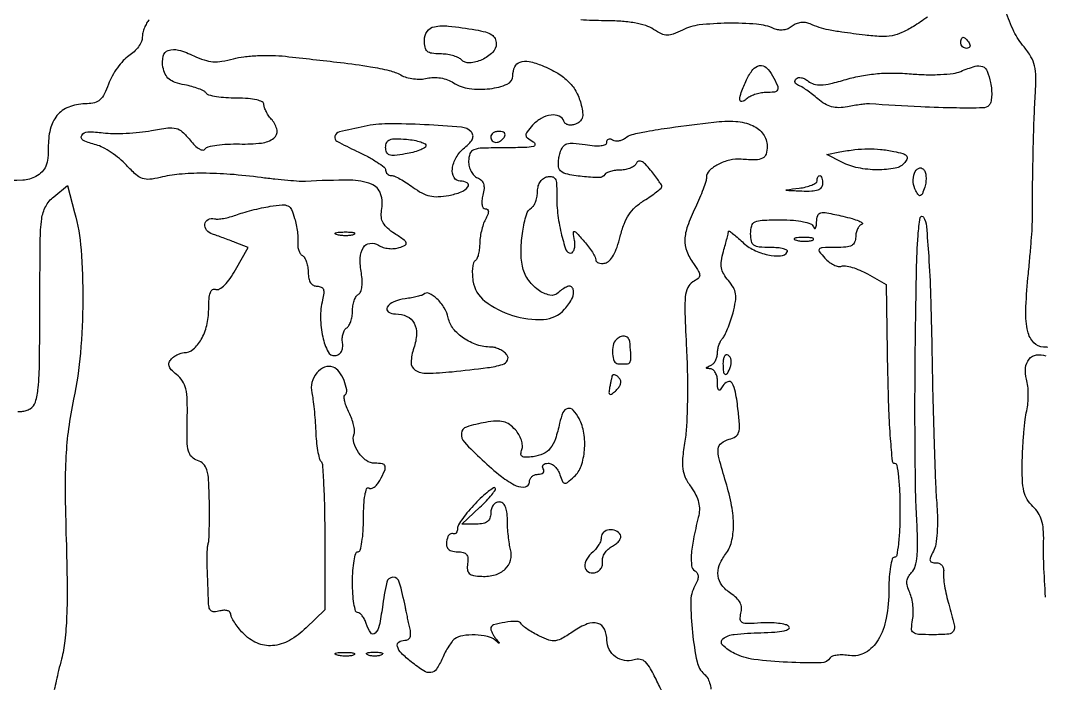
# Model space of a CAD drawing. Extents: x 0 to 5034, y 0 to 2560.
# Drawn here: x 190 to 375.1, y 407.2 to 527 of the extents above; entities that cross this region are included whole.
import ezdxf

# ---------------------------------------------------------------- set-up
doc = ezdxf.new("R2010")
doc.units = 0

msp = doc.modelspace()

# ---------------------------------------------------------------- linework, layer by layer
for points in [[(375.74991, 467.918111, 0.052708), (374.975249, 468, -0.209822), (373.193602, 468.78209, -0.130999), (372.117737, 470.833609, -0.063496), (371.7623, 474.537928, -0.016673), (372.147425, 480.5, 0.001638), (372.448433, 483.673336, 0.002112), (372.703093, 486.590625, 0.001606), (372.898336, 489.03707, 0.018513), (372.936299, 490, -0.002364), (372.984998, 496.848653, -0.002699), (373.097949, 503.400645, -0.002898), (373.261628, 509.156128, -0.006792), (373.4673, 513.454677, 0.014608), (373.575182, 516.806005, 0.057358), (373.345184, 518.857889, 0.077115), (372.6956, 520.483565, 0.041383), (371.44297, 522.250145, -0.060846), (369.599996, 525.075661, -0.03753), (368.121007, 528.76363, -0.037159)], [(213.261663, 527.178571, 0.057303), (212.778478, 526.540042, 0.037691), (212.370614, 525.712579, 0.037725), (212.092087, 524.834614, 0.058011), (212, 524.043581, -0.106188), (211.826125, 523.234103, -0.049078), (211.287334, 522.295797, -0.045555), (210.502027, 521.382832, -0.04737), (209.573902, 520.640379, 0.060299), (208.552151, 519.77891, 0.030886), (207.486, 518.482118, 0.03017), (206.538993, 516.991647, 0.039703), (205.873013, 515.525369, -0.028933), (205.110216, 513.745179, -0.091981), (204.33392, 512.715745, -0.119083), (203.363454, 512.180296, -0.066882), (202.021618, 512, 0.080267), (198.992229, 511.510524, 0.125497), (196.780548, 510.092686, 0.119582), (195.449961, 507.730603, 0.068852), (195, 504.47848, -0.021659), (194.899836, 502.167281, -0.073257), (194.5521, 500.70114, -0.102513), (193.873537, 499.673163, -0.069996), (192.75, 498.8309, -0.116836), (190.412888, 498.18183, -0.004575), (181.440692, 497.920419, -0.005418)], [(353.968115, 527.660598, -0.018864), (351.436048, 525.960475, -0.031722), (349.35441, 524.849751, -0.062427), (347.566318, 524.292641, -0.054996), (345.551759, 524.15653, -0.01983), (342.686048, 524.392262, -0.003379), (338.465889, 524.937504, -0.01676), (336.106876, 525.33944, -0.028066), (334.404566, 525.789367, -0.026848), (332.737265, 526.432591, 0.071627), (331.921179, 526.66626, 0.067276), (331.054084, 526.667568, 0.067458), (330.219895, 526.438894, 0.072742), (329.5, 526, -0.073014), (328.781648, 525.562579, -0.06676), (327.945596, 525.333117, -0.066609), (327.076813, 525.331795, -0.072056), (326.262735, 525.561806, 0.085119), (323.068541, 526.375372, 0.023583), (317.879027, 526.543631, 0.023281), (312.715383, 526.226704, 0.091614), (309.673802, 525.317164, -0.025329), (308.019833, 524.573295, -0.098965), (306.921631, 524.379452, -0.10729), (305.880781, 524.63013, -0.032496), (304.458986, 525.434917, 0.069749), (303.029237, 526.109354, 0.031754), (301.016485, 526.597656, 0.026797), (298.520381, 526.90101, 0.016841), (295.582236, 527, -0.018798), (291.265, 527.162371, -0.043431)], [(306.504775, 404.846855, -0.020414), (305.205824, 407.303367, 0.014116), (303.908345, 409.833689, 0.074835), (302.967089, 411.068172, 0.149733), (302.03439, 411.545139, 0.121286), (300.907836, 411.470748, -0.119531), (299.183083, 411.350861, -0.114217), (297.562429, 412.028405, -0.115107), (296.413224, 413.343566, -0.122851), (296, 415, 0.107843), (295.559102, 417.020399, 0.222141), (294.352901, 418.044443, 0.161849), (292.451437, 417.941292, 0.056465), (289.998899, 416.63968, -0.018488), (287.972254, 415.358439, -0.095372), (286.725263, 414.922073, -0.117866), (285.535901, 415.027248, -0.034987), (283.837666, 415.730869, -0.014506), (282.73012, 416.324112, -0.016939), (281.715942, 416.952392, -0.016061), (280.900217, 417.535517, -0.091372), (280.543748, 417.929215, 0.261889), (279.680708, 418.406256, 0.036035), (277.55616, 418.237294, 0.036009), (275.510683, 417.772609, 0.33012), (275, 417.083423, 0.095047), (275.065725, 416.7408, 0.027269), (275.29375, 416.248255, 0.026385), (275.617262, 415.709601, 0.025287), (276, 415.2, -0.002798), (276.50447, 414.5877, -0.384686), (276.5, 414.5, -0.384686), (276.4123, 414.49553, -0.002798), (275.8, 415, 0.121823), (274.391012, 415.684598, 0.044476), (272.174011, 415.954043, 0.044495), (269.941417, 415.826909, 0.12013), (268.479646, 415.234687, 0.074749), (268.007606, 414.773967, 0.019836), (267.40411, 413.908002, 0.019664), (266.788589, 412.856648, 0.019095), (266.251084, 411.75, -0.04058), (265.188814, 409.782567, -0.222193), (264.190211, 409.160214, -0.174487), (262.907592, 409.454392, -0.023895), (260.634859, 411.07258, -0.030434), (258.85587, 412.656207, -0.12257), (258.115373, 413.895307, -0.324855), (258.382621, 414.666806, -0.153471), (259.442582, 415, 0.122565), (260.041175, 415.14897, 0.17459), (260.406192, 415.550926, 0.11503), (260.519389, 416.241272, 0.039489), (260.371609, 417.25, -0.00157), (260.15313, 418.221253, -0.001218), (259.921233, 419.279688, -0.001232), (259.709759, 420.268047, -0.002976), (259.559578, 421, 0.02056), (258.469243, 425.5036, 0.337513), (257.302413, 426.374416, 0.349424), (256.19421, 425.474208, 0.021099), (255.40016, 420.9589, -0.018717), (254.833149, 417.642112, -0.143122), (254.095347, 416.262397, -0.475486), (253.302026, 416.335802, -0.070997), (252.5, 418, 0.039709), (252.188321, 418.765398, 0.0497), (251.777735, 419.4125, 0.058089), (251.335507, 419.858844, 0.170109), (250.932612, 420, -0.338821), (250.567091, 420.279815, -0.024031), (250.273955, 421.615625, -0.026055), (250.06725, 423.391579, -0.015944), (250, 425.5, -0.017105), (250.072146, 427.60834, -0.027868), (250.29375, 429.384375, -0.026982), (250.608967, 430.707933, -0.332234), (251, 431, 0.340288), (251.395695, 431.304568, 0.023815), (251.708739, 432.764754, 0.025683), (251.928701, 434.716715, 0.015216), (252, 437.059017, -0.013023), (252.062676, 439.465019, -0.029954), (252.264969, 441.264013, -0.04326), (252.56414, 442.396219, -0.476772), (252.949827, 442.531009, 0.19702), (253.392702, 442.457483, 0.094739), (253.92913, 442.692838, 0.071107), (254.477979, 443.198377, 0.048307), (254.949827, 443.90625, 0.016553), (255.827742, 445.685832, 0.180071), (255.881846, 446.470205, 0.288249), (255.405659, 446.889592, 0.040216), (254.035184, 447, -0.157571), (252.518622, 447.490099, -0.083183), (251.113543, 448.91137, -0.083191), (250.248479, 450.712824, -0.157654), (250.297941, 452.305439, 0.111709), (250.375277, 452.939951, 0.032293), (250.211362, 453.919667, 0.030734), (249.877485, 455.031261, 0.028471), (249.402677, 456.123216, -0.023612), (248.936187, 457.168172, -0.033578), (248.630351, 458.137843, -0.035536), (248.497378, 458.924975, -0.224069), (248.631189, 459.297855, 0.239465), (248.953088, 460.284662, 0.061299), (248.479206, 461.950148, 0.059622), (247.567372, 463.547321, 0.142588), (246.490872, 464.365129, 0.187269), (244.970792, 464.35929, 0.126358), (243.548721, 463.332262, 0.110351), (242.664966, 461.610099, 0.121456), (242.64141, 459.738252, -0.02427), (242.855307, 458.566874, -0.007445), (243.065611, 456.78058, -0.007431), (243.241748, 454.771394, -0.008073), (243.352406, 452.812658, 0.013792), (243.478048, 450.964282, 0.018121), (243.700087, 449.287983, 0.015763), (243.975358, 447.926202, 0.1395), (244.270676, 447.395991, -0.181807), (244.563293, 446.750665, -0.003511), (244.782633, 443.037677, -0.007989), (244.940671, 438.650344, -0.005211), (244.989352, 433.583333), (244.978704, 420.5), (241.632991, 417.25, -0.063531), (238.582789, 414.959985, -0.109343), (235.560927, 414.027579, -0.12539), (232.718033, 414.509771, -0.100111), (230.174314, 416.314451, -0.021544), (229.341981, 417.280645, -0.024984), (228.638705, 418.269787, -0.025163), (228.134913, 419.154192, -0.117405), (228, 419.720832, 0.205097), (227.840147, 420.094141, 0.121617), (227.412965, 420.338493, 0.083553), (226.766826, 420.410393, 0.050011), (226.001583, 420.290163, -0.05473), (224.999643, 420.142393, -0.194655), (224.401339, 420.359046, -0.167149), (224.066601, 420.960811, -0.038444), (223.949443, 422.133783, 0.00197), (223.918753, 423.285473, 0.00083), (223.86884, 424.833049, 0.000821), (223.810034, 426.486795, 0.001071), (223.750491, 428, -0.009263), (223.718058, 429.413314, -0.010576), (223.740687, 430.765625, -0.009806), (223.806509, 431.90917, -0.057255), (223.921053, 432.5, 0.065792), (224.040847, 433.179585, 0.004351), (224.109293, 435.169267, 0.006234), (224.14076, 437.550067, 0.004617), (224.118421, 440.182612, 0.009064), (223.984338, 443.92153, 0.05732), (223.665424, 445.796381, 0.124291), (223.043781, 446.856585, 0.122059), (221.989495, 447.503334, -0.118145), (220.932065, 448.140832, -0.136088), (220.345766, 449.158791, -0.060028), (220.10448, 450.974352, -0.008473), (220.122374, 454.753913, 0.011007), (220.121165, 458.389757, 0.0516), (219.859806, 460.462106, 0.087995), (219.260234, 461.864164, 0.077781), (218.193823, 463.044135, -0.030379), (217.244249, 463.913616, -0.112685), (216.826635, 464.603654, -0.176086), (216.844594, 465.227383, -0.102359), (217.260944, 465.860944, -0.044047), (217.781265, 466.296861, -0.036696), (218.40175, 466.665402, -0.038172), (219.024407, 466.918657, -0.077653), (219.545012, 467, 0.1783), (221.195908, 467.608038, 0.086699), (222.650109, 469.362652, 0.070996), (223.657753, 471.905162, 0.058962), (224, 474.797356, -0.016366), (224.063511, 476.737224, -0.069416), (224.298345, 477.871975, -0.171232), (224.714793, 478.385015, -0.233136), (225.299064, 478.438733, 0.232798), (225.971746, 478.500144, 0.058047), (226.866421, 479.200913, 0.044575), (227.86096, 480.378588, 0.025046), (228.859597, 481.963976), (231.121066, 485.987716), (228.810533, 486.912503, 0.004688), (227.792072, 487.309102, 0.003306), (226.640229, 487.736561, 0.003336), (225.533153, 488.130757, 0.00701), (224.666842, 488.419171, -0.149442), (223.622454, 489.139901, -0.203409), (223.32206, 490.230757, -0.245168), (223.903558, 491.056617, -0.178986), (225.037291, 491.195903, 0.077141), (225.705695, 491.143662, 0.024085), (226.70658, 491.268553, 0.023434), (227.827109, 491.518137, 0.023874), (228.912291, 491.870254, -0.019293), (230.161126, 492.288152, -0.009004), (231.80782, 492.737386, -0.008906), (233.554494, 493.147299, -0.012319), (235.135605, 493.448203, -0.019683), (237.289904, 493.716857, -0.136557), (238.324617, 493.521367, -0.17476), (238.978759, 492.842162, -0.037188), (239.544556, 491.273852, -0.019473), (239.825437, 490.090001, -0.016743), (240.029983, 488.82678, -0.017066), (240.138054, 487.667066, -0.045688), (240.1111, 486.83859, 0.06121), (240.110028, 486.155047, 0.057215), (240.272854, 485.474985, 0.061377), (240.566376, 484.89987, 0.106073), (240.95215, 484.529573, -0.126669), (241.35482, 484.110322, -0.046572), (241.692194, 483.355162, -0.042445), (241.922568, 482.422825, -0.039371), (242, 481.440983, 0.048518), (242.101788, 480.394484, 0.097482), (242.41473, 479.62941, 0.127454), (242.926283, 479.167323, 0.120857), (243.608408, 479, -0.095982), (244.336255, 478.85898, -0.205359), (244.732299, 478.460995, -0.127017), (244.823693, 477.734746, -0.029611), (244.593775, 476.517607, 0.064891), (244.217679, 473.298457, 0.052146), (244.626733, 469.833056, 0.058616), (245.579533, 467.129148, 0.327434), (246.861053, 466.458646, 0.103197), (247.523321, 466.705273, 0.121088), (247.987516, 467.186253, 0.104963), (248.217718, 467.886821, 0.063104), (248.20215, 468.765273, -0.050281), (248.165982, 469.600344, -0.053366), (248.299599, 470.40865, -0.05957), (248.572258, 471.072995, -0.127883), (248.95215, 471.470427, 0.124594), (249.354703, 471.886144, 0.047137), (249.692194, 472.627502, 0.042987), (249.922539, 473.540748, 0.04031), (250, 474.5, -0.04186), (250.080608, 475.461156, -0.043844), (250.320131, 476.380115, -0.048), (250.67132, 477.12894, -0.12128), (251.089807, 477.555504, 0.166823), (251.482813, 478.034973, 0.055365), (251.706737, 478.929061, 0.046265), (251.755441, 480.079194, 0.032686), (251.606335, 481.364521, -0.052741), (251.399509, 484.100383, -0.131736), (251.97161, 486.004365, -0.231771), (253.162395, 486.753316, -0.1665), (254.719487, 486.398519, 0.065974), (255.545272, 486.027517, 0.045224), (256.553484, 485.823033, 0.04527), (257.580516, 485.80327, 0.066711), (258.462584, 485.986176, 0.033714), (259.537419, 486.447071, 0.370065), (259.702348, 486.848954, 0.160885), (259.327938, 487.353425, 0.008311), (257.628522, 488.507746, -0.035383), (256.320659, 489.503591, -0.083926), (255.552115, 490.450444, -0.102832), (255.226384, 491.46935, -0.073471), (255.277041, 492.668913, 0.125616), (255.091933, 495.697685, 0.227135), (253.420908, 497.4641, 0.092112), (249.570013, 498.175771, 0.013113), (241.5, 497.956336, -0.029062), (240.367426, 497.961658, -0.005625), (238.325, 498.113187, -0.005966), (235.943765, 498.345462, -0.005478), (233.5, 498.640438, 0.013356), (227.912169, 499.225769, 0.019166), (222.938274, 499.421509, 0.02193), (218.663935, 499.238258, 0.040245), (215.229615, 498.658821, -0.036923), (213.329082, 498.32518, -0.11202), (212.034346, 498.485427, -0.095793), (210.821137, 499.208142, -0.022798), (209.131908, 500.858792, 0.031032), (207.854781, 502.066315, 0.025606), (206.356001, 503.191913, 0.02635), (204.86907, 504.083749, 0.060491), (203.652293, 504.551133, -0.046443), (201.33405, 505.367855, -0.43914), (201.046018, 506.261865, -0.266741), (202.139877, 506.908016, -0.036403), (204.894223, 506.741013, 0.029843), (206.732449, 506.605357, 0.014806), (209.070903, 506.641872, 0.014639), (211.500654, 506.823225, 0.020786), (213.644223, 507.136989, -0.013927), (216.612643, 507.613158, -0.093398), (218.097306, 507.531343, -0.128175), (219.231614, 506.917156, -0.035348), (220.623993, 505.419253, 0.029281), (221.514624, 504.437529, 0.062341), (222.328774, 503.817393, 0.107419), (222.971519, 503.609797, 0.286367), (223.385381, 503.814543, -0.1982), (223.933205, 504.210534, -0.02249), (225.466334, 504.504736, -0.024465), (227.401495, 504.690496, -0.017549), (229.574409, 504.715888, 0.033477), (233.538892, 504.888533, 0.132212), (235.792527, 505.771326, 0.286725), (236.36106, 507.211097, 0.139183), (235.44941, 509.055901, -0.032491), (234.894724, 509.755169, -0.031007), (234.425764, 510.531075, -0.032517), (234.099603, 511.268074, -0.088135), (234, 511.828741, 0.282598), (233.695399, 512.32463, 0.059163), (232.69537, 512.690738, 0.040704), (231.147757, 512.926837, 0.017508), (229.059017, 513, -0.016714), (227.126495, 513.064617, -0.023329), (225.408481, 513.26045, -0.020982), (224.045103, 513.53981, -0.195733), (223.570062, 513.886637, 0.138043), (223.153591, 514.26911, 0.024999), (222.184567, 514.700142, 0.025257), (220.96453, 515.101797, 0.020526), (219.622974, 515.410952, -0.034397), (217.929004, 515.851102, -0.091385), (216.839247, 516.453878, -0.109953), (216.153295, 517.329979, -0.064177), (215.735534, 518.603132, -0.103598), (215.770269, 520.579292, -0.254668), (216.700308, 521.633786, -0.158129), (218.5386, 521.699322, -0.041284), (221.338214, 520.643797, 0.031875), (223.189517, 519.905785, 0.060706), (224.759736, 519.596719, 0.058351), (226.399026, 519.668054, 0.027343), (228.476699, 520.121178, -0.038423), (230.334582, 520.483483, -0.017188), (232.818086, 520.686115, -0.016897), (235.471741, 520.721268, -0.021992), (237.896586, 520.564594, -0.002091), (247.811897, 519.44258, -0.010941), (253.25073, 518.683101, -0.019046), (256.657847, 517.997017, -0.067597), (258.729481, 517.189249, 0.058031), (259.767728, 516.76145, 0.037213), (261.046594, 516.501523, 0.037116), (262.35583, 516.433476, 0.055967), (263.486766, 516.586034, -0.056735), (264.666154, 516.743291, -0.046397), (265.935946, 516.649768, -0.046171), (267.173502, 516.322507, -0.054649), (268.257285, 515.785562, 0.11009), (271.12424, 514.739427, 0.061924), (274.847029, 514.713764, 0.069091), (277.988259, 515.5318, 0.30334), (279, 517.046018, -0.107048), (279.349365, 518.659139, -0.205609), (280.310243, 519.534159, -0.138832), (281.939418, 519.627451, -0.042728), (284.310357, 518.883363, -0.036001), (287.110025, 517.49112, -0.064519), (289.131878, 515.914466, -0.073401), (290.513735, 514.031471, -0.062814), (291.383619, 511.728041, -0.031944), (291.623881, 510.343005, -0.101527), (291.535682, 509.412124, -0.140878), (291.115872, 508.76678, -0.087153), (290.334533, 508.298131, -0.063567), (289.638207, 508.128138, -0.089039), (289.000642, 508.16972, -0.108987), (288.510023, 508.412709, -0.144001), (288.226637, 508.82009, 0.21604), (287.381358, 509.732378, 0.132389), (285.902612, 509.932807, 0.097774), (284.139216, 509.34166, 0.079378), (282.581956, 508.090561, 0.015706), (281.559577, 506.886936, 0.178029), (281.366016, 506.303593, 0.229584), (281.623254, 505.813478, 0.027354), (282.676969, 505.120969, -0.242566), (282.980942, 504.644768, -0.377874), (282.711581, 504.275632, -0.04759), (281.16863, 504.085318, -0.005778), (277.75, 504.030409, 0.006185), (273.514365, 503.958925, 0.079026), (271.958355, 503.664561, 0.219664), (271.248119, 502.965942, 0.090542), (271, 501.606989, 0.062058), (271.11973, 500.646044, 0.060656), (271.471783, 499.735885, 0.06594), (271.991646, 499.010658, 0.113172), (272.606069, 498.597671, -0.095807), (273.299372, 498.165476, -0.12985), (273.692186, 497.544563, -0.098841), (273.786996, 496.676398, -0.039431), (273.587017, 495.490682, 0.03362), (273.405315, 494.484671, 0.070639), (273.428748, 493.692396, 0.116393), (273.643104, 493.18871, 0.23855), (274.016132, 493, -0.166998), (274.407361, 492.865582, -0.228629), (274.570005, 492.536795, -0.101253), (274.457118, 491.95599, -0.024407), (274.035184, 491.065741, 0.042296), (273.638145, 490.144318, 0.02333), (273.304085, 488.963321, 0.023109), (273.07531, 487.725779, 0.03416), (273, 486.624758, -0.03071), (272.938685, 485.627406, -0.036584), (272.755227, 484.703106, -0.039669), (272.488145, 483.967709, -0.148466), (272.166731, 483.603045, 0.191396), (271.873156, 483.207922, 0.038885), (271.711224, 482.333219, 0.035868), (271.673858, 481.222225, 0.026917), (271.786192, 480.003408, 0.19376), (273.937957, 476.318314, 0.089394), (278.94511, 473.70389, 0.089767), (284.530766, 473.008649, 0.197512), (288.345012, 474.828741, 0.065225), (289.773455, 476.893135, 0.208496), (289.87809, 478.527635, 0.426948), (288.909156, 478.95637, 0.099058), (287.251347, 477.851347, -0.254833), (285.680314, 477.388763, -0.105826), (283.59745, 478.327814, -0.084973), (281.705361, 480.291492, -0.102459), (280.725906, 482.6535, -0.052438), (280.481224, 485.55595, -0.033711), (280.778658, 488.92433, -0.03065), (281.439132, 491.923643, -0.180635), (282.378487, 493.197366, 0.114147), (282.790866, 493.626448, 0.046591), (283.141304, 494.361027, 0.042916), (283.384758, 495.253762, 0.042277), (283.473853, 496.179487, -0.064201), (283.607305, 497.128754, -0.082183), (283.976244, 497.929209, -0.091591), (284.544128, 498.504913, -0.104633), (285.255245, 498.806455, -0.100788), (286.117636, 498.799257, -0.215471), (286.643013, 498.413216, -0.113648), (286.902172, 497.532961, -0.020776), (286.933703, 495.824334, 0.033947), (287.092911, 492.270825, 0.030057), (287.729709, 488.621021, 0.024415), (288.609524, 485.580296, 0.345007), (289.5, 485.002109, 0.216115), (289.85557, 485.202984, 0.088642), (290.104199, 485.712402, 0.065402), (290.212361, 486.444846, 0.043101), (290.152591, 487.295448, -0.008794), (289.951197, 488.737979, -0.48455), (290.119486, 488.907654, -0.184142), (290.457539, 488.732893, -0.002967), (291.902591, 487.09699, -0.017434), (292.705613, 486.109496, -0.021224), (293.383886, 485.129522, -0.020332), (293.877669, 484.271752, -0.121003), (294, 483.773666, 0.195088), (294.131688, 483.449002, 0.114505), (294.489375, 483.218671, 0.082175), (295.028249, 483.120551, 0.052002), (295.665958, 483.176676, 0.157463), (296.435239, 483.600994, 0.058813), (297.177531, 484.604466, 0.045413), (297.853224, 486.083087, 0.025202), (298.415958, 487.986316, -0.030433), (299.105069, 490.230423, -0.056355), (299.969677, 491.926747, -0.061773), (301.129958, 493.2839, -0.04503), (302.71148, 494.486316, 0.010217), (303.943231, 495.294183, 0.015185), (304.984371, 496.055355, 0.010207), (305.804511, 496.72139, 0.212032), (305.939244, 497, 0.148695), (305.857117, 497.305438, 0.009556), (305.348072, 498.0875, 0.013298), (304.688637, 499.005913, 0.009476), (303.903877, 500, 0.023011), (302.958444, 501.04961, 0.084574), (302.235056, 501.569115, 0.199808), (301.711919, 501.60035, 0.215498), (301.342779, 501.25, -0.133583), (300.976675, 500.771001, -0.060441), (300.290423, 500.367188, -0.053657), (299.415308, 500.092716, -0.049217), (298.475684, 500, 0.031574), (297.536634, 499.940642, 0.037243), (296.664214, 499.763153, 0.040507), (295.969071, 499.50457, 0.146057), (295.619722, 499.193714, -0.26416), (294.588157, 498.629229, -0.024176), (291.558889, 498.823862, -0.025721), (288.553342, 499.321038, -0.203193), (287.426184, 500.119437, -0.111363), (287.257768, 500.608313, -0.036831), (287.230033, 501.371563, -0.034555), (287.32379, 502.249495, -0.032977), (287.538191, 503.120328, -0.071063), (288.063088, 504.209119, -0.168133), (288.772324, 504.744423, -0.101156), (289.915193, 504.872689, -0.017177), (292.102738, 504.599562, 0.019113), (293.771869, 504.397719, 0.04916), (294.985628, 504.417284, 0.083495), (295.740782, 504.635219, 0.288429), (296, 505.047199, -0.113801), (296.082264, 505.40396, -0.184626), (296.306618, 505.613976, -0.157359), (296.6448, 505.639424, -0.079296), (297.043805, 505.472927, 0.104921), (297.532828, 505.297463, 0.06821), (298.135312, 505.297939, 0.064155), (298.75469, 505.466116, 0.069254), (299.293805, 505.783117, -0.103739), (300.583473, 506.427068, -0.019497), (303.172554, 506.998892, -0.011731), (307.40938, 507.660556, -0.00212), (315.316137, 508.67189, -0.046105), (319.297995, 508.7947, -0.090267), (322.368663, 508.038834, -0.12893), (324.287392, 506.494046, -0.160482), (325, 504.33102, -0.072795), (324.790526, 502.899843, -0.205692), (324.156113, 502.141101, -0.11916), (322.892474, 501.843259, -0.018468), (320.304609, 501.953718, 0.077496), (318.21558, 501.796552, 0.063227), (316.111643, 501.014071, 0.070364), (314.52065, 499.871407, 0.204652), (314, 498.652646, -0.076639), (313.887304, 497.921723, -0.011939), (313.4125, 496.534789, -0.013053), (312.765729, 494.914627, -0.011039), (312, 493.236136, 0.025606), (310.577243, 489.860404, 0.078368), (310.106471, 487.429006, 0.100743), (310.458486, 485.327555, 0.061135), (311.64653, 483.094261, -0.014819), (312.598342, 481.645845, -0.146435), (312.784279, 480.949525, -0.222026), (312.512957, 480.411165, -0.039221), (311.547122, 479.766433, 0.160453), (310.629554, 478.766354, 0.082562), (310.188745, 477.105667, 0.032934), (310.102806, 474.128767, 0.004078), (310.395687, 467.644678, -0.009246), (310.558291, 462.974485, -0.008445), (310.555513, 458.158157, -0.008479), (310.40737, 453.856487, -0.027058), (310.104938, 451.000111, 0.014365), (309.694057, 447.878249, 0.058859), (309.723516, 445.971598, 0.079965), (310.188329, 444.428762, 0.041664), (311.216159, 442.696433, -0.036369), (312.091771, 441.255596, -0.059577), (312.586711, 439.917799, -0.065346), (312.72607, 438.593289, -0.055194), (312.53497, 437.196322, 0.012197), (311.645321, 433.251931, 0.033111), (311.270464, 430.412205, 0.046919), (311.326444, 428.463594, 0.22749), (311.907087, 427.557423, -0.116076), (312.345305, 427.119823, -0.140324), (312.503232, 426.562567, -0.092084), (312.363738, 425.822561, -0.030367), (311.899765, 424.81271, 0.124878), (311.165901, 421.85144, 0.025585), (311.473811, 416.426949, 0.023576), (312.307423, 411.092118, 0.170608), (313.62304, 408.897886, -0.093423), (314.16787, 408.240124, -0.050881), (314.581315, 407.272464, -0.04825), (314.812142, 406.166099, -0.055207)], [(189.50628, 456.333057, 0.052431), (190.206145, 456.353723, 0.047725), (190.981247, 456.534932, 0.046325), (191.71615, 456.861026, 0.196511), (192.675233, 458.065367, 0.047639), (193.163645, 460.615505, 0.020663), (193.408195, 465.251111, 0.002479), (193.47407, 475.501927, -0.001944), (193.53642, 487.145586, -0.029301), (193.810834, 491.185127, -0.091396), (194.524556, 493.423244, -0.100024), (195.974864, 495.179156), (198.449728, 497.184753), (199.761207, 492.342376, -0.047186), (200.918455, 485.608283, -0.020295), (201.240498, 476.489341, -0.020187), (200.80318, 466.916478, -0.029908), (199.583001, 458.608074, 0.016961), (198.65738, 453.270168, 0.02115), (198.177602, 448.260888, 0.015836), (198.047264, 442.206476, 0.005045), (198.229704, 433.191221, -0.004868), (198.396477, 425.091485, -0.01257), (198.312936, 419.244823, -0.017173), (197.989603, 414.869693, -0.038054), (197.377341, 411.583147, 0.005232), (196.85816, 409.548079, 0.006427), (196.417872, 407.637309, 0.00541), (196.086496, 406.02574, 0.045576)], [(141.931164, 457.099704, -0.00018), (186.836418, 457.112101, -0.139263)], [(375.326748, 422.808449, -0.00616), (375.009919, 428.715893, -0.017031), (374.979929, 432.880208, 0.025822), (374.925934, 435.059118, 0.055436), (374.613606, 436.708287, 0.068081), (374.003758, 438.024527, 0.062817), (373.0488, 439.169163, -0.070345), (372.019455, 440.441245, -0.07676), (371.420432, 441.91258, -0.049875), (371.143246, 443.972631, -0.013283), (371.118315, 447.288955, -0.008929), (371.214235, 449.886921, -0.008182), (371.404451, 452.556756, -0.008209), (371.652337, 454.933774, -0.026412), (371.926252, 456.5, 0.034952), (372.137951, 457.845362, 0.023027), (372.200862, 459.411256, 0.023188), (372.120487, 460.9479, 0.040841), (371.892688, 462.197892, -0.087597), (371.712689, 464.257995, -0.151893), (372.358592, 465.833464, -0.182317), (373.675988, 466.587, -0.132086), (375.373252, 466.410264, 0.058877)]]:
    msp.add_lwpolyline(points, format="xyb")
for points in [[(272.25, 525.358152, -0.025148), (274.059532, 524.964713, -0.081721), (275.173172, 524.457398, -0.129284), (275.780538, 523.769243, -0.117024), (276, 522.844407, -0.20169), (275.334121, 521.260813, -0.087591), (273.412688, 519.946352, -0.089071), (271.186444, 519.38366, -0.217143), (269.637161, 519.962839, 0.096109), (269.045984, 520.3619, 0.034552), (268.082166, 520.695334, 0.03274), (266.948011, 520.923503, 0.03328), (265.8, 521, -0.035164), (264.325485, 521.103828, -0.148134), (263.53, 521.473214, -0.165323), (263.122071, 522.195259, -0.046678), (263, 523.5, -0.15784), (263.51149, 525.079908, -0.188786), (264.818786, 525.920469, -0.077541), (267.382344, 526.031978, -0.013128)], [(361.5, 523, -0.082592), (361.656512, 522.6179, -0.161196), (361.6254, 522.29375, -0.182303), (361.413961, 522.078288, -0.108972), (361.059017, 522, -0.093332), (360.654762, 522.076123, -0.09642), (360.311086, 522.29375, -0.099167), (360.081062, 522.618444, -0.105053), (360, 523, -0.042167), (360.032345, 523.382849, -0.061769), (360.129539, 523.70625, -0.081139), (360.272352, 523.92554, -0.210953), (360.440983, 524, -0.151918), (360.65171, 523.934461, -0.038439), (360.933975, 523.70625, -0.035638), (361.231006, 523.382774, -0.029505)], [(325.964816, 517.065741, -0.017897), (326.842549, 515.27441, -0.205602), (326.853493, 514.507143, -0.271303), (326.31326, 514.096751, -0.029959), (324.7, 514, 0.045545), (323.73134, 513.911582, 0.037078), (322.723125, 513.6475, 0.038434), (321.825061, 513.260236, 0.075503), (321.2, 512.8, -0.141558), (320.427141, 512.373611, -0.485528), (320.046287, 512.682289, -0.086983), (320.305803, 514.047552, -0.018353), (321.25, 516.292833, -0.057895), (322.392926, 518.155171, -0.187713), (323.619134, 518.879558, -0.22974), (324.836573, 518.517377, -0.084853)], [(365.3875, 515.8125, -0.030441), (365.564339, 514.525341, -0.035672), (365.569705, 513.293299, -0.038443), (365.422325, 512.275524, -0.142132), (365.11256, 511.71256, -0.194631), (363.986545, 511.235238, -0.007076), (359.238902, 511.224162, -0.009847), (352.74881, 511.428746, -0.003519), (343.5, 511.968024, 0.041277), (342.933559, 511.958265, 0.007891), (341.910382, 511.83954, 0.008364), (340.717432, 511.661649, 0.00761), (339.492789, 511.438833, -0.044613), (337.955897, 511.275267, -0.069746), (336.637714, 511.437432, -0.069464), (335.411164, 511.956557, -0.04387), (334.150327, 512.869622, 0.012881), (333.171347, 513.675455, 0.013244), (332.161029, 514.422112, 0.013076), (331.252459, 515.022335, 0.053287), (330.657538, 515.310583, -0.083921), (330.270342, 515.528262, -0.136978), (330.05324, 515.833056, -0.156404), (330.040756, 516.17617, -0.119539), (330.225834, 516.505596, -0.169923), (330.614965, 516.710334, -0.087216), (331.172682, 516.695674, -0.070154), (331.810621, 516.469759, -0.053123), (332.42989, 516.058186, 0.106714), (333.440318, 515.532016, 0.079275), (334.694718, 515.394413, 0.046616), (336.471135, 515.648598, 0.011906), (339.283366, 516.393999, -0.02503), (342.067067, 517.054189, -0.024738), (344.913711, 517.436037, -0.023729), (347.894095, 517.544654, -0.019417), (351.07931, 517.385734, 0.017118), (353.735211, 517.24098, 0.017889), (356.355929, 517.281752, 0.018113), (358.616325, 517.480161, 0.066789), (360, 517.844034, -0.024886), (362.580248, 518.759001, -0.164358), (363.929049, 518.712053, -0.211907), (364.781636, 517.871599, -0.044412)], [(252.128458, 507.898337, 0.00923), (247.649935, 506.886768, 0.263451), (246.818508, 506.103158, 0.360741), (247.194491, 505.195254, 0.01348), (250.75, 503.439024, -0.014826), (252.761504, 502.438708, -0.021873), (254.457812, 501.433678, -0.018249), (255.745595, 500.523803, -0.233932), (256, 500.009801, 0.10214), (256.079546, 499.624466, 0.098622), (256.305645, 499.296629, 0.097184), (256.643353, 499.076977, 0.096021), (257.040493, 499, -0.106769), (257.612335, 498.876481, -0.017989), (258.620368, 498.375244, -0.018966), (259.780017, 497.687442, -0.015844), (260.957674, 496.873172, 0.035661), (262.558035, 495.857867, 0.068243), (263.980602, 495.326011, 0.067555), (265.503484, 495.193798, 0.034299), (267.417181, 495.418485, 0.044576), (269.626073, 496.040622, 0.132843), (270.886991, 496.955678, 0.462017), (270.752449, 497.667845, 0.130349), (269.5, 498, -0.270065), (268.371264, 498.657629, -0.161297), (268.059766, 500.227594, -0.102635), (268.760522, 502.283323, -0.088331), (270.25, 504.018725, 0.03092), (271.218307, 504.915609, 0.091574), (271.712176, 505.670711, 0.150511), (271.776458, 506.325932, 0.144594), (271.46319, 506.915827, 0.179635), (269.697843, 507.746783, 0.008422), (263.014792, 508.199351, 0.014248), (256.387921, 508.347012, 0.049407)], [(263.293339, 504.365696, -0.214463), (263.007116, 503.994503, -0.030142), (262.106529, 503.580227, -0.029986), (260.915581, 503.197518, -0.02132), (259.543339, 502.907418, -0.016405), (257.622395, 502.650616, -0.107204), (256.661021, 502.760205, -0.218061), (256.17324, 503.220574, -0.096523), (256, 504.10961, -0.108417), (256.193535, 504.991671, -0.194379), (256.725479, 505.492066, -0.098001), (257.765639, 505.676512, -0.017405), (259.75, 505.567888, -0.02211), (261.17277, 505.376515, -0.037312), (262.337731, 505.075939, -0.045056), (263.136537, 504.721945, -0.336373)], [(275, 506, 0.092995), (275.071618, 505.618268, 0.096318), (275.276414, 505.29375, 0.099231), (275.581949, 505.076556, 0.105429), (275.940983, 505, 0.089642), (276.346558, 505.073302, 0.053229), (276.7871, 505.29375, 0.051032), (277.193797, 505.617485, 0.06081), (277.5, 506, 0.139169), (277.607943, 506.379648, 0.191142), (277.478525, 506.70625, 0.138808), (277.110654, 506.926733, 0.066118), (276.559017, 507, 0.062283), (275.962904, 506.925455, 0.080552), (275.457961, 506.70625, 0.097988), (275.120018, 506.381379, 0.153634)], [(347.891041, 503.371792, -0.017725), (349.501005, 502.989999, -0.12984), (350.179732, 502.595484, -0.287775), (350.296661, 502.086074, -0.089726), (349.893597, 501.371792, -0.174131), (348.154431, 500.345135, -0.048112), (344.945204, 500.048034, -0.04744), (341.415293, 500.39738, -0.071402), (338.500234, 501.415501), (335.771854, 502.831001), (338.135927, 503.279318, -0.017267), (340.858063, 503.698757, -0.027225), (343.216348, 503.849693, -0.02883), (345.475775, 503.740783, -0.022901)], [(353.480249, 496.93777, -0.014484), (353.049946, 495.706842, -0.202809), (352.731849, 495.375797, -0.346593), (352.387643, 495.468146, -0.032811), (351.879318, 496.251164, -0.109882), (351.411958, 497.809808, -0.101597), (351.628812, 499.467663, -0.193272), (352.355199, 500.305279, -0.325838), (353.232119, 500.167881, -0.123612), (353.551243, 499.634805, -0.054248), (353.703711, 498.820332, -0.049092), (353.683448, 497.875303, -0.046982)], [(335, 497.5, -0.166752), (334.767059, 496.820957, -0.142627), (334.151673, 496.375535, -0.075651), (333.037238, 496.158699, -0.020954), (331.25, 496.160037, -0.000452), (328.573344, 496.276691, -0.202828), (328.415527, 496.351893, -0.602997), (328.446498, 496.434336, -0.000683), (330.75, 496.723396, 0.026757), (331.995025, 496.946056, 0.040169), (333.045313, 497.28338, 0.046809), (333.789908, 497.675399, 0.253382), (334, 498.063358, -0.051412), (334.036948, 498.421743, -0.071338), (334.146875, 498.724862, -0.091382), (334.309156, 498.928608, -0.180922), (334.5, 499, -0.254951), (334.692131, 498.895221, -0.06271), (334.853125, 498.559375, -0.048861), (334.963617, 498.074626, -0.031626)], [(342.145016, 490.215005, 0.130101), (341.70683, 489.927607, 0.067439), (341.336348, 489.382429, 0.059913), (341.085184, 488.678043, 0.055767), (341, 487.916667, -0.099396), (340.809017, 486.965436, -0.174628), (340.273262, 486.381099, -0.100066), (339.238464, 486.079607, -0.021012), (337.345012, 486, 0.006349), (334.960312, 485.969717, 0.194112), (334.424208, 485.737441, 0.377611), (334.399515, 485.29989, 0.017458), (335.438968, 484.067439, 0.045373), (336.202153, 483.364191, 0.05195), (337.047504, 482.845833, 0.059307), (337.845905, 482.574341, 0.14493), (338.45887, 482.62259, -0.135157), (339.164721, 482.691788, -0.030395), (340.350853, 482.411889, -0.029391), (341.725728, 481.908035, -0.024793), (343.114914, 481.220436), (346.5, 479.330569), (346.774771, 463.165284, 0.004902), (346.950962, 456.592325, 0.010143), (347.24299, 451.46441, 0.004641), (347.596174, 447.389411, 0.386443), (348.024771, 447, -0.365636), (348.423355, 446.663546, -0.013606), (348.721317, 444.571024, -0.018455), (348.932337, 441.84752, -0.010105), (349, 438.5, -0.009838), (348.93272, 435.081088, -0.019442), (348.720588, 432.375, -0.015687), (348.417447, 430.348392, -0.362465), (348, 430, 0.336278), (347.60805, 429.702781, 0.025101), (347.292543, 428.311565, 0.026709), (347.069784, 426.455039, 0.016342), (346.996262, 424.25, -0.045067), (346.517164, 418.983557, -0.088236), (345.050714, 415.049589, -0.128473), (342.766478, 412.778903, -0.169755), (339.906098, 412.22709, 0.027727), (338.72196, 412.334296, 0.036669), (337.640198, 412.292677, 0.040036), (336.788045, 412.12721, 0.188538), (336.396955, 411.833269, -0.25697), (334.765297, 410.911643, -0.014055), (328.668064, 411.015303, -0.020664), (322.602176, 411.540889, -0.083943), (319.069069, 412.615431, -0.072364), (316.940413, 414.094386, -0.460125), (316.990479, 415.247752, -0.14311), (319.039066, 416.067506, -0.018133), (323.840445, 416.356359, 0.011352), (326.374505, 416.474349, 0.036239), (328.049676, 416.713283, 0.086893), (328.874419, 417.049865, 0.47906), (328.922576, 417.461509, 0.138678), (328.301249, 417.815729, 0.028134), (327.042224, 418.053028, 0.027685), (325.498856, 418.168505, 0.022855), (323.849233, 418.124986, -0.010832), (321.416682, 418.002246, -0.120636), (320.474007, 418.204512, -0.282177), (320.122733, 418.753428, -0.068858), (320.255141, 419.867659, 0.082687), (320.347369, 420.880825, 0.100777), (320.089165, 421.795624, 0.085162), (319.447096, 422.647476, 0.043767), (318.394399, 423.477236, -0.083388), (316.811777, 424.941081, -0.132753), (316.108159, 426.633469, -0.125278), (316.334408, 428.522434, -0.069888), (317.468197, 430.55887, 0.100942), (318.534347, 432.786648, 0.060545), (318.899097, 435.708012, 0.0479), (318.565412, 439.306875, 0.026595), (317.510824, 443.591069, -0.008419), (316.306633, 447.815333, -0.085606), (316.143189, 449.625132, -0.216972), (316.710728, 450.644418, -0.095198), (318.136579, 451.325465, 0.079487), (319.265961, 451.822273, 0.175351), (319.828722, 452.561681, 0.091327), (319.98418, 453.83757, 0.012835), (319.753848, 456.491494, 0.015614), (319.266682, 459.863865, 0.095997), (318.641281, 461.495143, 0.369307), (317.865798, 461.739922, 0.152436), (316.96094, 460.97104, -0.026629), (316.474517, 460.285582, -0.419686), (316.217086, 460.258278, -0.209822), (316.050949, 460.586888, -0.011912), (316.015313, 461.75, 0.053237), (315.916814, 462.616565, 0.069645), (315.637311, 463.362253, 0.086116), (315.228582, 463.878699, 0.168164), (314.75, 464.078947, -0.011437), (314.096611, 464.135242, -0.382689), (314, 464.242982, -0.295955), (314.090194, 464.382013, -0.009076), (314.75, 464.662281, 0.103807), (315.228102, 464.982673, 0.06532), (315.632812, 465.522774, 0.061435), (315.906735, 466.189354, 0.066895), (316, 466.883333, -0.045817), (316.066755, 467.6103, -0.0362), (316.266452, 468.374792, -0.037332), (316.559226, 469.062463, -0.071409), (316.907069, 469.55, 0.077525), (317.319663, 470.14343, 0.015997), (317.841362, 471.309116, 0.016462), (318.364551, 472.71657, 0.014846), (318.813882, 474.204437, 0.023145), (319.26465, 476.245942, 0.078071), (319.285373, 477.608457, 0.096488), (318.890244, 478.750852, 0.047303), (317.992248, 480.008938, -0.046006), (317.124093, 481.218584, -0.090433), (316.719186, 482.327216, -0.081078), (316.709105, 483.587307, -0.031385), (317.085436, 485.297899, 0.003322), (317.43579, 486.550868, 0.004634), (317.731347, 487.676639, 0.002867), (317.965408, 488.625934, 0.05907), (318, 488.917712, -0.60179), (318.11549, 488.978917, -0.014543), (318.734135, 488.532362, -0.016361), (319.54002, 487.871251, -0.00861), (320.499183, 487.000767, 0.073716), (322.578153, 485.556928, 0.060969), (325.124714, 484.661635, 0.069116), (327.408027, 484.482546, 0.24405), (328.632122, 485.213778, 0.423693), (328.555944, 485.514684, 0.067816), (327.929836, 485.769047, 0.04173), (326.890696, 485.944274, 0.020914), (325.559017, 486, -0.020677), (323.551593, 486.083051, -0.133196), (322.605902, 486.42561, -0.190739), (322.140166, 487.134181, -0.051178), (322, 488.5, -0.067105), (322.192502, 489.92787, -0.221093), (322.791667, 490.634615, -0.099564), (324.076414, 490.940768, -0.008866), (327.416667, 491, -0.017215), (329.728994, 490.920364, -0.034815), (331.532673, 490.669028, -0.04379), (332.806276, 490.281217, -0.203795), (333.337719, 489.75, 0.111884), (333.53472, 489.465943, 0.457732), (333.717133, 489.487373, 0.117905), (333.860134, 489.8666, 0.022128), (333.921053, 490.611269, -0.07098), (334.132184, 491.777493, -0.263773), (334.666193, 492.25942, -0.103313), (335.755511, 492.273021, -0.007888), (338.645016, 491.659608, -0.012317), (340.352066, 491.224469, -0.029314), (341.58921, 490.796797, -0.068233), (342.185494, 490.449265, -0.598033)], [(354.759971, 468, 0.001722), (354.936281, 459.280051, 0.00191), (355.167776, 450.858232, 0.001767), (355.418129, 443.674503, 0.009922), (355.641804, 439.836535, -0.015134), (355.778592, 436.97655, -0.021373), (355.714297, 434.426925, -0.023422), (355.475192, 432.35305, -0.082631), (355.046312, 431.086535, 0.020262), (354.504363, 429.967129, 0.160634), (354.452304, 429.401726, 0.282349), (354.754435, 429.094541, 0.060906), (355.527674, 429, -0.101405), (356.150322, 428.872409, -0.127244), (356.615141, 428.513618, -0.118699), (356.868446, 427.952452, -0.08104), (356.886707, 427.25, 0.058592), (356.869276, 426.317248, 0.015564), (357.061763, 424.839063, 0.015566), (357.387764, 423.159775, 0.015456), (357.818272, 421.5, -0.00943), (358.82304, 417.809792, -0.186402), (358.683204, 416.665484, -0.257278), (357.826691, 416.108001, -0.018341), (354.883423, 416, -0.011813), (352.324131, 416.060473, -0.149186), (351.425852, 416.381705, -0.248218), (351.093601, 417.079162, -0.03673), (351.2794, 418.681253, 0.043729), (351.400738, 419.872828, 0.029556), (351.339238, 421.238042, 0.029817), (351.120647, 422.561173, 0.05109), (350.763347, 423.620052, -0.039336), (350.343711, 424.773604, -0.092087), (350.26462, 425.684521, -0.106956), (350.518611, 426.477023, -0.065965), (351.11737, 427.256544, 0.131869), (351.766018, 428.377685, 0.044251), (352.095961, 430.256539, 0.027677), (352.181466, 433.100975, 0.007658), (352, 437.567746, -0.010125), (351.82477, 442.478378, -0.002321), (351.735314, 450.779275, -0.002399), (351.722533, 460.347942, -0.002337), (351.801069, 470, -0.002001), (352.00147, 481.918974, -0.011628), (352.278358, 488.197992, -0.026208), (352.663135, 491.396358, -0.701957), (353.250733, 491.5, -0.108479), (353.778558, 489.824547, -0.006236), (354.193828, 484.414378, -0.008125), (354.534887, 477.297461, -0.003716)], [(250.269032, 488.344063, -0.06278), (249.671085, 488.185595, -0.030339), (248.880008, 488.127736, -0.029507), (248.036634, 488.167106, -0.037336), (247.269032, 488.307009, -0.087174), (246.883358, 488.48334, -0.597527), (246.900903, 488.643467, -0.080377), (247.431793, 488.764444, -0.012823), (248.5, 488.805051, -0.014395), (249.580113, 488.787295, -0.052471), (250.257153, 488.684921, -0.333666), (250.386009, 488.52287, -0.31318)], [(330.269032, 487.307009, 0.037336), (331.036634, 487.167106, 0.029507), (331.880008, 487.127736, 0.030339), (332.671085, 487.185595, 0.06278), (333.269032, 487.344063, 0.31318), (333.386009, 487.52287, 0.333666), (333.257153, 487.684921, 0.052471), (332.580113, 487.787295, 0.014395), (331.5, 487.805051, 0.012823), (330.431793, 487.764444, 0.080377), (329.900903, 487.643467, 0.597527), (329.883358, 487.48334, 0.087174)], [(262.863421, 477.530087, -0.127055), (262.564943, 477.354143, -0.011551), (261.722305, 477.132881, -0.014379), (260.688899, 476.918092, -0.010762), (259.539834, 476.73896, 0.063304), (257.483827, 476.192976, 0.155582), (256.296564, 475.203681, 0.416019), (256.482078, 474.378204, 0.141242), (257.794222, 474, -0.108936), (259.835909, 473.54983, -0.162732), (261.153455, 472.305891, -0.137639), (261.588804, 470.339961, -0.070064), (261.09313, 467.837309, 0.07228), (260.591315, 465.243702, 0.272062), (261.33241, 463.835542, 0.145619), (263.429547, 463.264453, 0.020001), (268, 463.554287, 0.004718), (274.410574, 464.280236, 0.043682), (277.138363, 464.860235, 0.202449), (278.032688, 465.607896, 0.300513), (277.925346, 466.589952, 0.060697), (277.353909, 467.129634, 0.044008), (276.605899, 467.585798, 0.044599), (275.805147, 467.896862, 0.070463), (275.07692, 468, -0.079314), (272.517342, 468.408591, -0.070394), (270.095277, 469.60001, -0.074894), (268.234441, 471.323898, -0.117988), (267.312906, 473.285516, 0.08588), (266.605065, 475.080434, 0.065591), (265.278525, 476.727681, 0.08065), (263.855372, 477.703156, 0.316288)], [(297.666667, 469.333333, 0.148246), (297.117117, 468.305634, 0.068475), (297.025382, 466.777653, 0.077107), (297.338097, 465.446162, 0.305562), (298, 465), (298.926562, 465), (299.75, 465, 0.269793), (300.140816, 465.227433, 0.106208), (300.334936, 465.843821, 0.0452), (300.33853, 466.988865, 0.009289), (300.125, 469, 0.15691), (299.823423, 469.64791, 0.174001), (299.21287, 469.965247, 0.13887), (298.424413, 469.853169, 0.092316)], [(317, 465.059017, 0.020503), (317.063011, 463.523001, 0.275668), (317.377209, 463.082867, 0.395517), (317.794126, 463.230543, 0.027681), (318.349337, 464.467975, 0.066719), (318.493102, 465.073335, 0.072258), (318.466258, 465.678351, 0.081026), (318.279146, 466.190464, 0.126981), (317.956326, 466.526992, 0.214542), (317.594852, 466.57458, 0.177225), (317.280921, 466.339579, 0.099152), (317.068264, 465.806756, 0.045552)], [(296.923489, 462.75, 0.022627), (296.879465, 462.578838, 0.001278), (296.768639, 462.042982, 0.001959), (296.640817, 461.40412, 0.001435), (296.503782, 460.694193, 0.020367), (296.366074, 459.76469, 0.292577), (296.508535, 459.479244, 0.295382), (296.825868, 459.490613, 0.020624), (297.569283, 460.057499, 0.053729), (298.06743, 460.570492, 0.066817), (298.403198, 461.143652, 0.080372), (298.533867, 461.6868, 0.158628), (298.429973, 462.113307, 0.058821), (298.014609, 462.636426, 0.095878), (297.545492, 462.951231, 0.167479), (297.158717, 462.977568, 0.257983)], [(287.459491, 454.25, -0.027856), (286.697165, 451.419443, -0.087995), (285.768757, 449.696799, -0.119554), (284.485133, 448.694461, -0.076663), (282.655261, 448.184168, -0.022702), (281.31922, 448.085744, -0.149535), (280.680194, 448.261727, -0.273249), (280.458771, 448.695777, -0.076311), (280.627404, 449.471414, 0.113061), (280.735807, 450.233807, 0.058291), (280.542987, 451.183198, 0.05304), (280.098784, 452.170447, 0.051741), (279.453732, 453.051126, 0.055353), (278.385853, 453.996531, 0.09259), (277.298603, 454.49437, 0.076797), (275.963277, 454.616824, 0.028416), (274.082451, 454.39259, 0.031488), (270.604726, 453.547306, 0.301822), (269.688906, 452.422066, 0.214808), (270.233236, 450.813451, 0.017879), (273.424279, 447.621337, 0.019965), (276.918804, 444.618381, 0.057783), (279.626161, 442.941586, 0.153552), (281.263996, 442.720189, 0.365151), (282, 443.59362, -0.11007), (282.119561, 444.130151, -0.099908), (282.457961, 444.586876, -0.095008), (282.963783, 444.893199, -0.089003), (283.559017, 445, 0.066118), (284.110654, 445.073267, 0.138808), (284.478525, 445.29375, 0.191142), (284.607943, 445.620352, 0.139169), (284.5, 446, -0.13093), (284.385296, 446.379947, -0.189949), (284.50168, 446.70625, -0.14451), (284.848266, 446.926319, -0.069787), (285.373595, 447, -0.122484), (285.992976, 446.84596, -0.070054), (286.620332, 446.391048, -0.063169), (287.160373, 445.719603, -0.061039), (287.523178, 444.926973, 0.021887), (287.975384, 443.692362, 0.26665), (288.359965, 443.397105, 0.206701), (288.878324, 443.542844, 0.013457), (290.090566, 444.581961, 0.126639), (291.34934, 446.489512, 0.06212), (291.9524, 449.357129, 0.059722), (291.840586, 452.452815, 0.084196), (290.964816, 455.065741, 0.060317), (289.905024, 456.576, 0.273281), (288.919758, 456.886065, 0.238643), (288.067246, 456.172121, 0.049472)], [(272.181647, 439.687412, 0.016886), (270.963385, 438.342453, 0.021313), (269.934609, 437.015854, 0.01999), (269.180025, 435.856615, 0.135076), (269, 435.202393, -0.062509), (268.944576, 434.7608, -0.104719), (268.779688, 434.42664, -0.142955), (268.534923, 434.251996, -0.165874), (268.25, 434.25, 0.099038), (267.944686, 434.288153, 0.097945), (267.646875, 434.20625, 0.097945), (267.402666, 434.017143, 0.099038), (267.25, 433.75, 0.058738), (266.991364, 432.502383, 0.169058), (267.205178, 431.657556, 0.180526), (267.883272, 431.162356, 0.068496), (269.062858, 431, -0.058638), (270.033134, 430.885818, -0.165035), (270.603891, 430.526864, -0.156595), (270.855952, 429.880075, -0.051338), (270.812858, 428.845952, 0.060884), (270.787804, 427.738272, 0.188539), (271.121642, 427.083833, 0.141216), (271.890831, 426.716238, 0.029639), (273.389445, 426.556826, 0.080786), (275.781237, 426.831908, 0.119027), (277.615717, 427.864482, 0.140046), (278.58904, 429.477591, 0.132489), (278.591302, 431.399076, -0.027203), (278.373483, 432.431784, -0.011487), (278.188971, 433.837541, -0.011325), (278.060118, 435.351829, -0.01451), (278.013655, 436.75, 0.029281), (277.921962, 438.209399, 0.078806), (277.636901, 439.206058, 0.127209), (277.159752, 439.785453, 0.158511), (276.5, 440, 0.130775), (275.924246, 439.846791, 0.10214), (275.4375, 439.416667, 0.08892), (275.111864, 438.769411, 0.072314), (275, 438, -0.076804), (274.853954, 437.054833, -0.15358), (274.424281, 436.441883, -0.123141), (273.643725, 436.103021, -0.041156), (272.394245, 436), (269.788489, 436), (273.031493, 439.029419, 0.013635), (274.242036, 440.223681, 0.02257), (275.188031, 441.302778, 0.018703), (275.848606, 442.195145, 0.360849), (275.818895, 442.514438, 0.358178), (275.495795, 442.546045, 0.017587), (274.562518, 441.871935, 0.021843), (273.434262, 440.913122, 0.013239)], [(295, 433.622445, -0.086594), (294.892217, 433.004766, -0.04354), (294.559375, 432.28386, -0.041499), (294.073942, 431.578122, -0.048188), (293.5, 431, 0.08536), (292.366728, 429.675543, 0.151999), (292.034591, 428.293007, 0.249506), (292.586188, 427.403236, 0.184418), (293.75, 427.212928, 0.090148), (294.405225, 427.476504, 0.09536), (294.910967, 427.949939, 0.098103), (295.195053, 428.565059, 0.101624), (295.218156, 429.234026, -0.116162), (295.263599, 429.951444, -0.069386), (295.624186, 430.731306, -0.063471), (296.229659, 431.452463, -0.063639), (296.996165, 431.997947, 0.045916), (297.741599, 432.48971, 0.068451), (298.278496, 433.055528, 0.091911), (298.535962, 433.603584, 0.20517), (298.468991, 434.050173, 0.155177), (297.600479, 434.795664, 0.131782), (296.398737, 434.964247, 0.152951), (295.39653, 434.509177, 0.213408)], [(250.269032, 412.344063, -0.06278), (249.671085, 412.185595, -0.030339), (248.880008, 412.127736, -0.029507), (248.036634, 412.167106, -0.037336), (247.269032, 412.307009, -0.087174), (246.883358, 412.48334, -0.597527), (246.900903, 412.643467, -0.080377), (247.431793, 412.764444, -0.012823), (248.5, 412.805051, -0.014395), (249.580113, 412.787295, -0.052471), (250.257153, 412.684921, -0.333666), (250.386009, 412.52287, -0.31318)], [(255.25, 412.337719, -0.057986), (254.679992, 412.181385, -0.037979), (254, 412.12966, -0.037979), (253.320008, 412.181385, -0.057986), (252.75, 412.337719, -0.174857), (252.540618, 412.525001, -0.447206), (252.601562, 412.693942, -0.078554), (253.10856, 412.810911, -0.017491), (254, 412.842105, -0.017491), (254.89144, 412.810911, -0.078554), (255.398438, 412.693942, -0.447206), (255.459382, 412.525001, -0.174857)]]:
    msp.add_lwpolyline(points, format="xyb", close=True)

doc.saveas('drawing.dxf')
